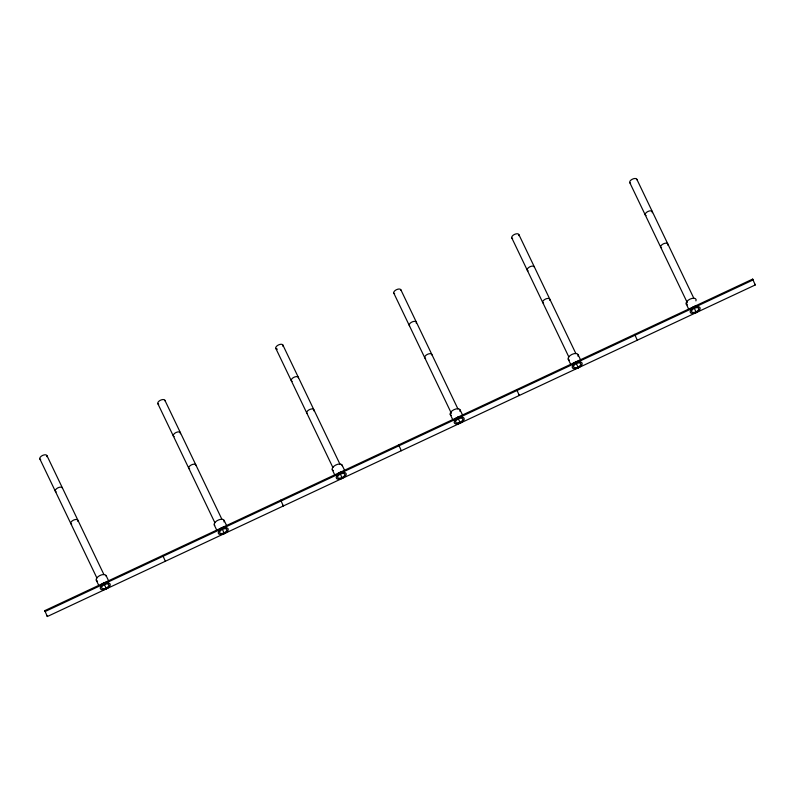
<?xml version="1.0" encoding="UTF-8"?>
<svg xmlns="http://www.w3.org/2000/svg" width="795" height="795" viewBox="0 0 795 795"><rect width="100%" height="100%" fill="white"/><g stroke="black" fill="none" stroke-linecap="round" stroke-linejoin="round"><path stroke-width="1.19" d="M44.758 610.659L752.656 279.105L753.064 279.949L45.166 611.504L44.758 610.659L47.352 616.513L755.25 284.958L752.656 279.105M754.843 284.113L755.25 284.958M636.825 179.273L693.906 298.413M693.667 306.731L696.261 312.584L695.854 311.739M629.749 182.592L687.367 302.845M686.194 303.919L688.798 309.364M634.668 334.357L637.272 340.21M578.044 354.58L580.648 360.016M518.847 234.535L575.928 353.676M575.679 361.993L578.273 367.847M511.761 237.854L568.852 356.995M568.206 359.181L570.82 364.617M516.69 389.62L519.284 395.473L518.877 394.628M460.057 409.832L462.67 415.278M400.859 289.797L457.94 408.938M457.701 417.256L460.295 423.109L459.888 422.254M393.783 293.107L451.401 413.36M450.228 414.443L452.832 419.879M398.702 444.882L401.306 450.735M342.079 465.095L344.682 470.531M282.881 345.06L339.962 464.201M339.713 472.508L342.307 478.361M275.795 348.369L332.886 467.51M332.24 469.696L334.854 475.142M280.724 500.144L283.318 505.998L282.911 505.143M224.091 520.357L226.704 525.793M164.893 400.312L221.974 519.453M221.735 527.771L224.329 533.624L223.922 532.779M157.817 403.631L214.898 522.772M214.262 524.958L216.866 530.404M162.746 555.397L165.34 561.25M106.113 575.61L108.716 581.056M46.915 455.575L103.996 574.715M103.748 583.033L106.341 588.886L105.944 588.032M39.829 458.894L96.92 578.035M96.275 580.221L98.888 585.657M46.945 615.668L47.352 616.513M690.507 309.096A5.426 2.733 -25.6 0 1 696.271 305.916M687.397 304.863A5.426 2.733 -25.6 0 1 690.01 299.119A5.426 2.733 -25.6 0 1 695.913 300.878M661.599 247.931A3.905 1.968 -25.6 0 1 663.477 243.787A3.905 1.968 -25.6 0 1 667.721 245.059M630.614 183.267A3.905 1.968 -25.6 0 1 632.045 179.362A3.905 1.968 -25.6 0 1 636.914 179.799M646.106 215.604A3.905 1.968 -25.6 0 1 647.985 211.46A3.905 1.968 -25.6 0 1 652.238 212.732M573.374 363.474A5.426 2.733 -25.6 0 1 579.476 361.099M569.419 360.125A5.426 2.733 -25.6 0 1 572.032 354.371A5.426 2.733 -25.6 0 1 577.935 356.14M543.611 303.193A3.905 1.968 -25.6 0 1 545.499 299.049A3.905 1.968 -25.6 0 1 549.743 300.321M512.636 238.53A3.905 1.968 -25.6 0 1 514.514 234.396A3.905 1.968 -25.6 0 1 518.767 235.658M528.119 270.856A3.905 1.968 -25.6 0 1 529.549 266.951A3.905 1.968 -25.6 0 1 534.419 267.388M454.541 419.611A5.426 2.733 -25.6 0 1 460.305 416.431M451.431 415.387A5.426 2.733 -25.6 0 1 454.044 409.634A5.426 2.733 -25.6 0 1 459.947 411.393M425.633 358.446A3.905 1.968 -25.6 0 1 427.054 354.54A3.905 1.968 -25.6 0 1 431.923 354.977M394.648 293.792A3.905 1.968 -25.6 0 1 396.079 289.887A3.905 1.968 -25.6 0 1 400.948 290.314M409.594 325.851A3.905 1.968 -25.6 0 1 412.496 321.776A3.905 1.968 -25.6 0 1 416.272 323.247M337.408 473.999A5.426 2.733 -25.6 0 1 343.51 471.614M333.453 470.64A5.426 2.733 -25.6 0 1 335.43 465.214A5.426 2.733 -25.6 0 1 342.188 465.82M307.099 413.44A3.905 1.968 -25.6 0 1 310 409.365A3.905 1.968 -25.6 0 1 313.777 410.836M277.395 349.164A3.905 1.968 -25.6 0 1 276.123 346.829A3.905 1.968 -25.6 0 1 280.724 344.285A3.905 1.968 -25.6 0 1 282.801 346.183M292.153 381.381A3.905 1.968 -25.6 0 1 293.584 377.476A3.905 1.968 -25.6 0 1 298.453 377.903M218.575 530.136A5.426 2.733 -25.6 0 1 224.339 526.956M214.71 525.525A5.426 2.733 -25.6 0 1 218.734 519.87A5.426 2.733 -25.6 0 1 223.981 521.918M189.667 468.971A3.905 1.968 -25.6 0 1 191.088 465.055A3.905 1.968 -25.6 0 1 195.958 465.492M158.682 404.307A3.905 1.968 -25.6 0 1 160.113 400.402A3.905 1.968 -25.6 0 1 164.982 400.839M174.175 436.634A3.905 1.968 -25.6 0 1 176.053 432.5A3.905 1.968 -25.6 0 1 180.306 433.772M101.442 584.514A5.426 2.733 -25.6 0 1 106.351 582.218M97.487 581.165A5.426 2.733 -25.6 0 1 99.464 575.739A5.426 2.733 -25.6 0 1 106.222 576.345M71.679 524.223A3.905 1.968 -25.6 0 1 73.567 520.089A3.905 1.968 -25.6 0 1 77.811 521.351M40.704 459.57A3.905 1.968 -25.6 0 1 42.582 455.426A3.905 1.968 -25.6 0 1 46.835 456.698M56.187 491.896A3.905 1.968 -25.6 0 1 57.618 487.991A3.905 1.968 -25.6 0 1 62.487 488.428M693.657 313.399A5.426 2.733 -25.6 0 0 700.077 307.784A5.426 2.733 -25.6 0 0 691.759 309.066A5.426 2.733 -25.6 0 0 693.657 313.399M694.075 312.475A3.905 1.968 -25.6 0 0 698.706 308.42A3.905 1.968 -25.6 0 0 692.713 309.354A3.905 1.968 -25.6 0 0 694.075 312.475M575.669 368.661A5.426 2.733 -25.6 0 0 582.099 363.037A5.426 2.733 -25.6 0 0 573.771 364.329A5.426 2.733 -25.6 0 0 575.669 368.661M576.097 367.727A3.905 1.968 -25.6 0 0 580.718 363.683A3.905 1.968 -25.6 0 0 574.725 364.607A3.905 1.968 -25.6 0 0 576.097 367.727M457.691 423.924A5.426 2.733 -25.6 0 0 464.111 418.299A5.426 2.733 -25.6 0 0 455.793 419.581A5.426 2.733 -25.6 0 0 457.691 423.924M458.109 422.99A3.905 1.968 -25.6 0 0 462.74 418.945A3.905 1.968 -25.6 0 0 456.747 419.869A3.905 1.968 -25.6 0 0 458.109 422.99M339.703 479.176A5.426 2.733 -25.6 0 0 346.133 473.562A5.426 2.733 -25.6 0 0 337.805 474.844A5.426 2.733 -25.6 0 0 339.703 479.176M340.131 478.252A3.905 1.968 -25.6 0 0 344.752 474.208A3.905 1.968 -25.6 0 0 338.759 475.132A3.905 1.968 -25.6 0 0 340.131 478.252M221.726 534.439A5.426 2.733 -25.6 0 0 228.145 528.814A5.426 2.733 -25.6 0 0 219.827 530.106A5.426 2.733 -25.6 0 0 221.726 534.439M222.143 533.515A3.905 1.968 -25.6 0 0 226.774 529.46A3.905 1.968 -25.6 0 0 220.781 530.384A3.905 1.968 -25.6 0 0 222.143 533.515M103.738 589.701A5.426 2.733 -25.6 0 0 110.167 584.077A5.426 2.733 -25.6 0 0 101.84 585.358A5.426 2.733 -25.6 0 0 103.738 589.701M104.165 588.767A3.905 1.968 -25.6 0 0 108.786 584.722A3.905 1.968 -25.6 0 0 102.793 585.647A3.905 1.968 -25.6 0 0 104.165 588.767"/></g></svg>
